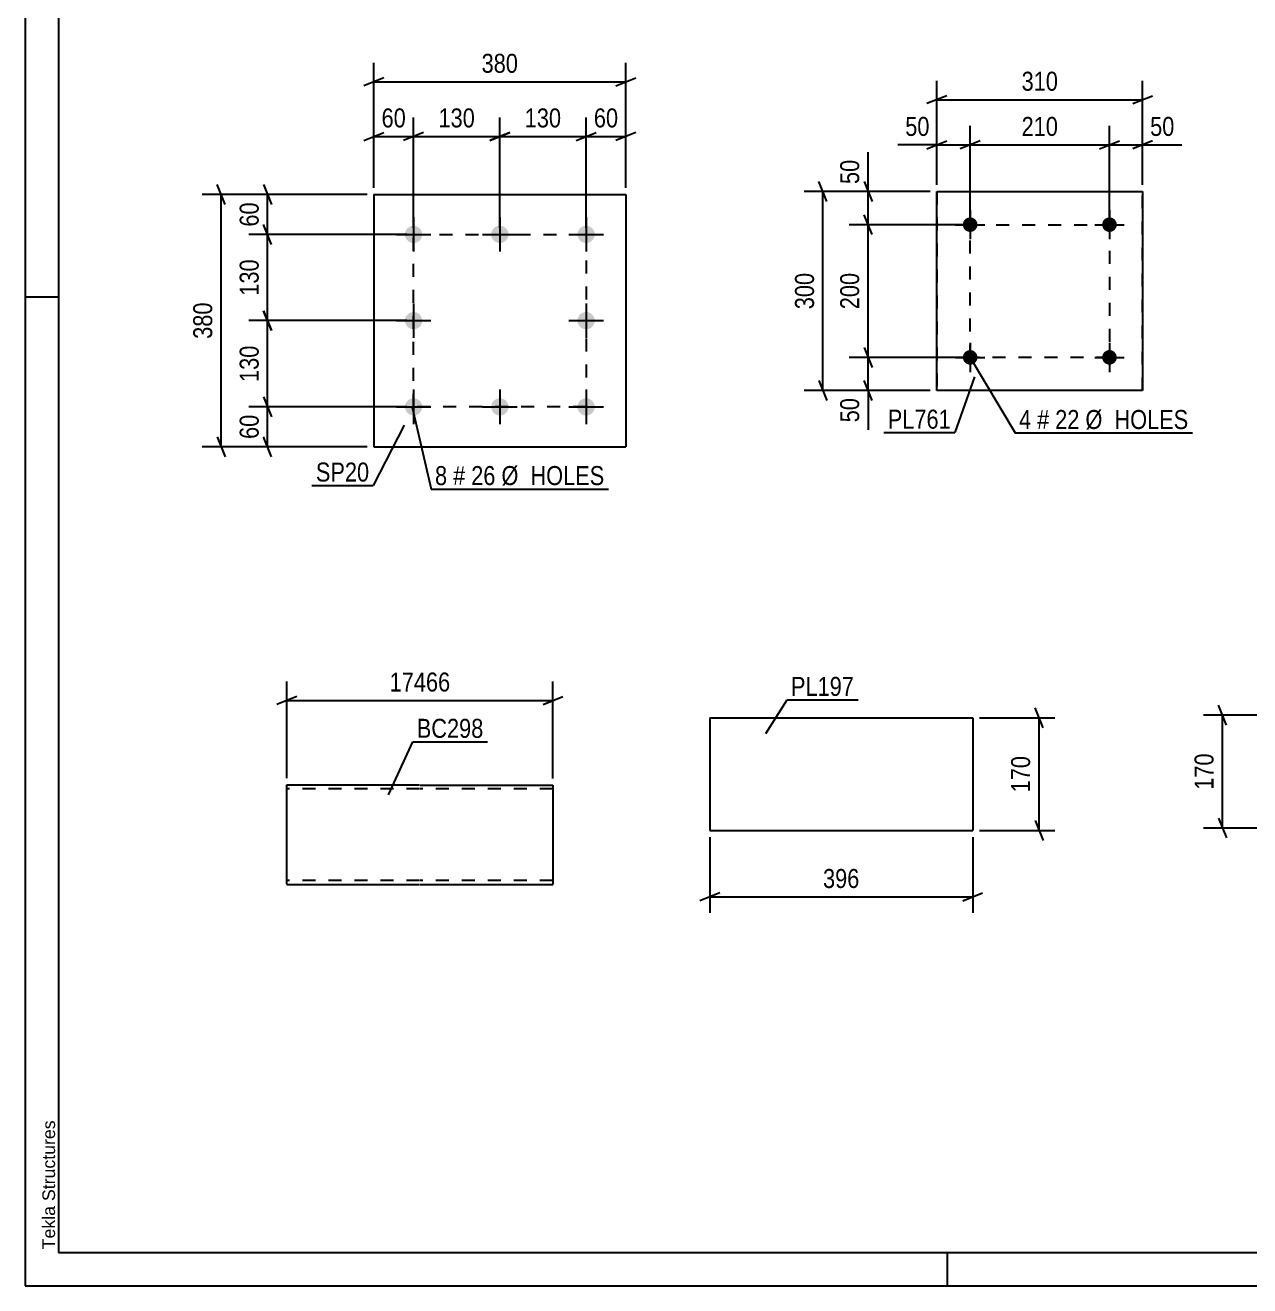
# Model space of a CAD drawing. Header units: millimetres. Extents: x 0 to 1189, y 0 to 841.
# Drawn here: x 0 to 184.6, y 0 to 190 of the extents above; entities that cross this region are included whole.
import ezdxf

# ---------------------------------------------------------------- set-up
doc = ezdxf.new("R2010")
doc.units = ezdxf.units.MM
doc.linetypes.add('DXK_LINE_DOT2', pattern=[3.9198, 1.9599, -1.9599])
doc.styles.add('Arial', font='ARIAL.TTF', dxfattribs={"height": 0.2})
doc.styles.add('Arial Narrow', font='ARIALN.TTF', dxfattribs={"height": 0.2})

# ---------------------------------------------------------------- blocks, each defined once
blk = doc.blocks.new('Unknown-203773696-1113')
at = {"color": 5, "linetype": 'Continuous'}
for p, q in [((0, 841), (0, 0)), ((5, 836), (5, 5)), ((5, 149), (0, 149)), ((5, 5), (1184, 5)), ((139, 0), (139, 5)), ((0, 0), (1189, 0))]:
    blk.add_line(p, q, dxfattribs=at)
at = {"color": 174, "linetype": 'Continuous', "style": 'Arial'}
blk.add_text('Tekla Structures', height=1.9102, rotation=90, dxfattribs=at).set_placement((4.5, 5.5))
blk = doc.blocks.new('Part-203773696-9700 - 9689')
at = {"color": 2, "linetype": 'Continuous'}
for p, q in [((39.45, 60.58), (39.45, 75.49)), ((39.45, 75.49), (59.45, 75.49)), ((59.55, 75.47), (79.55, 75.47)), ((79.55, 75.47), (79.55, 60.47)), ((39.45, 60.58), (39.45, 60.49)), ((39.45, 60.49), (59.45, 60.49)), ((59.55, 60.47), (79.55, 60.47))]:
    blk.add_line(p, q, dxfattribs=at)
at = {"color": 7, "linetype": 'DXK_LINE_DOT2'}
for p, q in [((59.45, 74.89), (39.45, 74.89)), ((79.55, 74.87), (59.55, 74.87)), ((79.55, 75.38), (79.55, 75.47)), ((39.45, 61.09), (39.45, 61.14)), ((59.45, 61.09), (39.45, 61.09)), ((79.55, 61.07), (59.55, 61.07)), ((79.55, 61.07), (79.55, 61.12))]:
    blk.add_line(p, q, dxfattribs=at)
blk = doc.blocks.new('Part-203773696-9602 - 9563')
at = {"color": 2, "linetype": 'Continuous'}
for p, q in [((52.54, 164.45), (52.54, 126.45)), ((52.54, 164.45), (90.54, 164.45)), ((90.54, 164.45), (90.54, 126.45)), ((52.54, 126.45), (90.54, 126.45))]:
    blk.add_line(p, q, dxfattribs=at)
blk = doc.blocks.new('Bolt-203773696-9597 - 9563')
at = {"linetype": 'Continuous'}
for points in [[(58.54, 159.75, -1), (58.54, 157.15, -1)], [(71.54, 159.75, -1), (71.54, 157.15, -1)], [(84.54, 159.75, -1), (84.54, 157.15, -1)], [(58.54, 146.75, -1), (58.54, 144.15, -1)], [(84.54, 146.75, -1), (84.54, 144.15, -1)], [(58.54, 133.75, -1), (58.54, 131.15, -1)], [(71.54, 133.75, -1), (71.54, 131.15, -1)], [(84.54, 133.75, -1), (84.54, 131.15, -1)]]:
    blk.add_hatch(color=1, dxfattribs=at).paths.add_polyline_path(points)
at = {"color": 1, "linetype": 'Continuous'}
for p, q in [((58.54, 161.05), (58.54, 155.85)), ((71.54, 161.05), (71.54, 155.85)), ((84.54, 161.05), (84.54, 155.85)), ((55.94, 158.45), (61.14, 158.45)), ((68.94, 158.45), (74.14, 158.45)), ((81.94, 158.45), (87.14, 158.45)), ((58.54, 148.05), (58.54, 142.85)), ((84.54, 148.05), (84.54, 142.85)), ((55.94, 145.45), (61.14, 145.45)), ((81.94, 145.45), (87.14, 145.45)), ((58.54, 135.05), (58.54, 129.85)), ((71.54, 135.05), (71.54, 129.85)), ((84.54, 135.05), (84.54, 129.85)), ((55.94, 132.45), (61.14, 132.45)), ((68.94, 132.45), (74.14, 132.45)), ((81.94, 132.45), (87.14, 132.45))]:
    blk.add_line(p, q, dxfattribs=at)
blk = doc.blocks.new('Part-203773696-2979 - 2963')
at = {"color": 2, "linetype": 'Continuous'}
for p, q in [((103.18, 85.6), (103.18, 68.6)), ((103.18, 85.6), (142.81, 85.6)), ((142.81, 85.6), (142.81, 68.6)), ((103.18, 68.6), (142.81, 68.6))]:
    blk.add_line(p, q, dxfattribs=at)
blk = doc.blocks.new('Part-203773696-2653 - 2637')
at = {"color": 2, "linetype": 'Continuous'}
for p, q in [((137.42, 134.91), (137.42, 164.91)), ((137.42, 164.91), (137.42, 164.91)), ((137.42, 164.91), (168.42, 164.91)), ((168.42, 164.91), (168.42, 134.91)), ((137.42, 134.91), (137.42, 134.91)), ((168.42, 134.91), (137.42, 134.91))]:
    blk.add_line(p, q, dxfattribs=at)
at = {"color": 7, "linetype": 'DXK_LINE_DOT2'}
for p, q in [((137.42, 164.91), (137.42, 134.91)), ((137.42, 164.91), (137.42, 164.91)), ((168.42, 134.91), (168.42, 164.91)), ((137.42, 134.91), (137.42, 134.91))]:
    blk.add_line(p, q, dxfattribs=at)
blk = doc.blocks.new('Bolt-203773696-2686 - 2637')
at = {"linetype": 'Continuous'}
for points in [[(141.32, 139.91), (141.35, 140.14), (141.42, 140.36), (141.53, 140.56), (141.69, 140.73), (141.87, 140.87), (142.08, 140.96), (142.31, 141.01), (142.54, 141.01), (142.76, 140.96), (142.97, 140.87), (143.16, 140.73), (143.31, 140.56), (143.43, 140.36), (143.5, 140.14), (143.52, 139.91), (143.5, 139.69), (143.43, 139.47), (143.31, 139.27), (143.16, 139.1), (142.97, 138.96), (142.76, 138.87), (142.54, 138.82), (142.31, 138.82), (142.08, 138.87), (141.87, 138.96), (141.69, 139.1), (141.53, 139.27), (141.42, 139.47), (141.35, 139.69)], [(162.32, 139.91), (162.35, 140.14), (162.42, 140.36), (162.53, 140.56), (162.69, 140.73), (162.87, 140.87), (163.08, 140.96), (163.31, 141.01), (163.54, 141.01), (163.76, 140.96), (163.97, 140.87), (164.16, 140.73), (164.31, 140.56), (164.43, 140.36), (164.5, 140.14), (164.52, 139.91), (164.5, 139.69), (164.43, 139.47), (164.31, 139.27), (164.16, 139.1), (163.97, 138.96), (163.76, 138.87), (163.54, 138.82), (163.31, 138.82), (163.08, 138.87), (162.87, 138.96), (162.69, 139.1), (162.53, 139.27), (162.42, 139.47), (162.35, 139.69)]]:
    blk.add_hatch(color=1, dxfattribs=at).paths.add_polyline_path(points)
at = {"color": 1, "linetype": 'Continuous'}
for p, q in [((142.42, 142.11), (142.42, 137.71)), ((163.42, 142.11), (163.42, 137.71)), ((140.22, 139.91), (144.62, 139.91)), ((161.22, 139.91), (165.62, 139.91))]:
    blk.add_line(p, q, dxfattribs=at)
blk = doc.blocks.new('Bolt-203773696-2691 - 2637')
at = {"linetype": 'Continuous'}
for points in [[(141.32, 159.91), (141.35, 160.14), (141.42, 160.36), (141.53, 160.56), (141.69, 160.73), (141.87, 160.87), (142.08, 160.96), (142.31, 161.01), (142.54, 161.01), (142.76, 160.96), (142.97, 160.87), (143.16, 160.73), (143.31, 160.56), (143.43, 160.36), (143.5, 160.14), (143.52, 159.91), (143.5, 159.69), (143.43, 159.47), (143.31, 159.27), (143.16, 159.1), (142.97, 158.96), (142.76, 158.87), (142.54, 158.82), (142.31, 158.82), (142.08, 158.87), (141.87, 158.96), (141.69, 159.1), (141.53, 159.27), (141.42, 159.47), (141.35, 159.69)], [(162.32, 159.91), (162.35, 160.14), (162.42, 160.36), (162.53, 160.56), (162.69, 160.73), (162.87, 160.87), (163.08, 160.96), (163.31, 161.01), (163.54, 161.01), (163.76, 160.96), (163.97, 160.87), (164.16, 160.73), (164.31, 160.56), (164.43, 160.36), (164.5, 160.14), (164.52, 159.91), (164.5, 159.69), (164.43, 159.47), (164.31, 159.27), (164.16, 159.1), (163.97, 158.96), (163.76, 158.87), (163.54, 158.82), (163.31, 158.82), (163.08, 158.87), (162.87, 158.96), (162.69, 159.1), (162.53, 159.27), (162.42, 159.47), (162.35, 159.69)]]:
    blk.add_hatch(color=1, dxfattribs=at).paths.add_polyline_path(points)
at = {"color": 1, "linetype": 'Continuous'}
for p, q in [((142.42, 162.11), (142.42, 157.71)), ((163.42, 162.11), (163.42, 157.71)), ((140.22, 159.91), (144.62, 159.91)), ((161.22, 159.91), (165.62, 159.91))]:
    blk.add_line(p, q, dxfattribs=at)
blk = doc.blocks.new('Rectangle-203773696-9675 - 9563')
at = {"color": 1, "linetype": 'DXK_LINE_DOT2'}
blk.add_lwpolyline([(58.54, 158.45), (84.54, 158.45), (84.54, 132.45), (58.54, 132.45), (58.54, 158.45)], close=True, dxfattribs=at)
blk = doc.blocks.new('Rectangle-203773696-2800 - 2637')
at = {"color": 1, "linetype": 'DXK_LINE_DOT2'}
blk.add_lwpolyline([(142.42, 159.91), (163.42, 159.91), (163.42, 139.91), (142.42, 139.91), (142.42, 159.91)], close=True, dxfattribs=at)
blk = doc.blocks.new('StraightDimension-203773696-9708 - 9689')
at = {"color": 7, "linetype": 'Continuous'}
for p, q in [((39.45, 76.49), (39.45, 91.06)), ((79.55, 76.47), (79.55, 91.06)), ((40.95, 88.81), (37.95, 87.61)), ((39.45, 88.21), (79.55, 88.21)), ((78.05, 87.61), (81.05, 88.81))]:
    blk.add_line(p, q, dxfattribs=at)
at = {"color": 0}
blk.add_wipeout([(64.67, 88.96), (64.67, 93.16), (54.33, 93.16), (54.33, 88.96)], dxfattribs=at)
at = {"color": 3, "style": 'Arial Narrow'}
blk.add_text('17466', height=2.863, dxfattribs=at).set_placement((54.93, 89.56))
blk = doc.blocks.new('StraightDimension-203773696-9618 - 9563')
at = {"color": 7, "linetype": 'Continuous'}
for p, q in [((35.94, 133.95), (37.14, 130.95)), ((57.54, 132.45), (33.69, 132.45)), ((36.54, 126.45), (36.54, 132.45)), ((37.14, 124.95), (35.94, 127.95)), ((51.54, 126.45), (33.69, 126.45))]:
    blk.add_line(p, q, dxfattribs=at)
at = {"color": 0}
blk.add_wipeout([(35.79, 131.88), (31.59, 131.88), (31.59, 127.02), (35.79, 127.02)], dxfattribs=at)
at = {"color": 3, "style": 'Arial Narrow'}
blk.add_text('60', height=2.863, rotation=90.0002, dxfattribs=at).set_placement((35.19, 127.62))
blk = doc.blocks.new('StraightDimension-203773696-9629 - 9563')
at = {"color": 7, "linetype": 'Continuous'}
for p, q in [((30.14, 162.95), (28.94, 165.95)), ((51.54, 164.45), (26.69, 164.45)), ((29.54, 126.45), (29.54, 164.45)), ((28.94, 127.95), (30.14, 124.95)), ((51.54, 126.45), (26.69, 126.45))]:
    blk.add_line(p, q, dxfattribs=at)
at = {"color": 0}
blk.add_wipeout([(28.79, 148.79), (24.59, 148.79), (24.59, 142.11), (28.79, 142.11)], dxfattribs=at)
at = {"color": 3, "style": 'Arial Narrow'}
blk.add_text('380', height=2.863, rotation=90.0002, dxfattribs=at).set_placement((28.19, 142.71))
blk = doc.blocks.new('StraightDimension-203773696-9604 - 9563')
at = {"color": 7, "linetype": 'Continuous'}
for p, q in [((35.94, 165.95), (37.14, 162.95)), ((51.54, 164.45), (33.69, 164.45)), ((36.54, 158.45), (36.54, 164.45)), ((37.14, 156.95), (35.94, 159.95)), ((57.54, 158.45), (33.69, 158.45))]:
    blk.add_line(p, q, dxfattribs=at)
at = {"color": 0}
blk.add_wipeout([(35.79, 163.88), (31.59, 163.88), (31.59, 159.02), (35.79, 159.02)], dxfattribs=at)
at = {"color": 3, "style": 'Arial Narrow'}
blk.add_text('60', height=2.863, rotation=90.0002, dxfattribs=at).set_placement((35.19, 159.62))
blk = doc.blocks.new('StraightDimension-203773696-9640 - 9563')
at = {"color": 7, "linetype": 'Continuous'}
for p, q in [((84.54, 159.45), (84.54, 176.07)), ((90.54, 165.45), (90.54, 176.07)), ((83.04, 172.62), (86.04, 173.82)), ((84.54, 173.22), (90.54, 173.22)), ((92.04, 173.82), (89.04, 172.62))]:
    blk.add_line(p, q, dxfattribs=at)
at = {"color": 0}
blk.add_wipeout([(89.97, 173.97), (89.97, 178.17), (85.11, 178.17), (85.11, 173.97)], dxfattribs=at)
at = {"color": 3, "style": 'Arial Narrow'}
blk.add_text('60', height=2.863, dxfattribs=at).set_placement((85.71, 174.57))
blk = doc.blocks.new('StraightDimension-203773696-17200 - 9563')
at = {"color": 7, "linetype": 'Continuous'}
for p, q in [((37.14, 143.95), (35.94, 146.95)), ((57.54, 145.45), (33.69, 145.45)), ((36.54, 132.45), (36.54, 145.45)), ((35.94, 133.95), (37.14, 130.95)), ((57.54, 132.45), (33.69, 132.45))]:
    blk.add_line(p, q, dxfattribs=at)
at = {"color": 0}
blk.add_wipeout([(35.79, 142.29), (31.59, 142.29), (31.59, 135.61), (35.79, 135.61)], dxfattribs=at)
at = {"color": 3, "style": 'Arial Narrow'}
blk.add_text('130', height=2.863, rotation=90.0002, dxfattribs=at).set_placement((35.19, 136.21))
blk = doc.blocks.new('StraightDimension-203773696-9654 - 9563')
at = {"color": 7, "linetype": 'Continuous'}
for p, q in [((52.54, 165.45), (52.54, 176.07)), ((58.54, 159.45), (58.54, 176.07)), ((51.04, 172.62), (54.04, 173.82)), ((52.54, 173.22), (58.54, 173.22)), ((60.04, 173.82), (57.04, 172.62))]:
    blk.add_line(p, q, dxfattribs=at)
at = {"color": 0}
blk.add_wipeout([(57.97, 173.97), (57.97, 178.17), (53.11, 178.17), (53.11, 173.97)], dxfattribs=at)
at = {"color": 3, "style": 'Arial Narrow'}
blk.add_text('60', height=2.863, dxfattribs=at).set_placement((53.71, 174.57))
blk = doc.blocks.new('StraightDimension-203773696-9665 - 9563')
at = {"color": 7, "linetype": 'Continuous'}
for p, q in [((52.54, 165.45), (52.54, 184.3)), ((90.54, 165.45), (90.54, 184.3)), ((54.04, 182.05), (51.04, 180.85)), ((52.54, 181.45), (90.54, 181.45)), ((89.04, 180.85), (92.04, 182.05))]:
    blk.add_line(p, q, dxfattribs=at)
at = {"color": 0}
blk.add_wipeout([(74.88, 182.2), (74.88, 186.4), (68.19, 186.4), (68.19, 182.2)], dxfattribs=at)
at = {"color": 3, "style": 'Arial Narrow'}
blk.add_text('380', height=2.863, dxfattribs=at).set_placement((68.79, 182.8))
blk = doc.blocks.new('StraightDimension-203773696-17202 - 9563')
at = {"color": 7, "linetype": 'Continuous'}
for p, q in [((37.14, 156.95), (35.94, 159.95)), ((57.54, 158.45), (33.69, 158.45)), ((36.54, 145.45), (36.54, 158.45)), ((35.94, 146.95), (37.14, 143.95)), ((57.54, 145.45), (33.69, 145.45))]:
    blk.add_line(p, q, dxfattribs=at)
at = {"color": 0}
blk.add_wipeout([(35.79, 155.29), (31.59, 155.29), (31.59, 148.61), (35.79, 148.61)], dxfattribs=at)
at = {"color": 3, "style": 'Arial Narrow'}
blk.add_text('130', height=2.863, rotation=90.0002, dxfattribs=at).set_placement((35.19, 149.21))
blk = doc.blocks.new('StraightDimension-203773696-17222 - 9563')
at = {"color": 7, "linetype": 'Continuous'}
for p, q in [((58.54, 159.45), (58.54, 176.07)), ((71.54, 159.45), (71.54, 176.07)), ((60.04, 173.82), (57.04, 172.62)), ((58.54, 173.22), (71.54, 173.22)), ((70.04, 172.62), (73.04, 173.82))]:
    blk.add_line(p, q, dxfattribs=at)
at = {"color": 0}
blk.add_wipeout([(68.38, 173.97), (68.38, 178.17), (61.69, 178.17), (61.69, 173.97)], dxfattribs=at)
at = {"color": 3, "style": 'Arial Narrow'}
blk.add_text('130', height=2.863, dxfattribs=at).set_placement((62.29, 174.57))
blk = doc.blocks.new('StraightDimension-203773696-17224 - 9563')
at = {"color": 7, "linetype": 'Continuous'}
for p, q in [((71.54, 159.45), (71.54, 176.07)), ((84.54, 159.45), (84.54, 176.07)), ((73.04, 173.82), (70.04, 172.62)), ((71.54, 173.22), (84.54, 173.22)), ((83.04, 172.62), (86.04, 173.82))]:
    blk.add_line(p, q, dxfattribs=at)
at = {"color": 0}
blk.add_wipeout([(81.38, 173.97), (81.38, 178.17), (74.69, 178.17), (74.69, 173.97)], dxfattribs=at)
at = {"color": 3, "style": 'Arial Narrow'}
blk.add_text('130', height=2.863, dxfattribs=at).set_placement((75.29, 174.57))
blk = doc.blocks.new('StraightDimension-203773696-3079 - 3050')
at = {"color": 7, "linetype": 'Continuous'}
for p, q in [((181.06, 84.49), (179.86, 87.49)), ((189.46, 85.99), (177.61, 85.99)), ((180.46, 68.99), (180.46, 85.99)), ((179.86, 70.49), (181.06, 67.49)), ((189.46, 68.99), (177.61, 68.99))]:
    blk.add_line(p, q, dxfattribs=at)
at = {"color": 0}
blk.add_wipeout([(179.71, 80.84), (175.51, 80.84), (175.51, 74.15), (179.71, 74.15)], dxfattribs=at)
at = {"color": 3, "style": 'Arial Narrow'}
blk.add_text('170', height=2.863, rotation=90.0002, dxfattribs=at).set_placement((179.11, 74.75))
blk = doc.blocks.new('StraightDimension-203773696-2982 - 2963')
at = {"color": 7, "linetype": 'Continuous'}
for p, q in [((103.18, 67.6), (103.18, 56.2)), ((142.81, 67.6), (142.81, 56.2)), ((104.68, 59.2), (101.68, 58)), ((141.31, 58), (144.31, 59.2)), ((103.18, 58.6), (142.81, 58.6))]:
    blk.add_line(p, q, dxfattribs=at)
at = {"color": 0}
blk.add_wipeout([(126.34, 59.35), (126.34, 63.55), (119.65, 63.55), (119.65, 59.35)], dxfattribs=at)
at = {"color": 3, "style": 'Arial Narrow'}
blk.add_text('396', height=2.863, dxfattribs=at).set_placement((120.25, 59.95))
blk = doc.blocks.new('StraightDimension-203773696-2993 - 2963')
at = {"color": 7, "linetype": 'Continuous'}
for p, q in [((143.81, 85.6), (155.21, 85.6)), ((153.41, 84.1), (152.21, 87.1)), ((152.81, 68.6), (152.81, 85.6)), ((143.81, 68.6), (155.21, 68.6)), ((152.21, 70.1), (153.41, 67.1))]:
    blk.add_line(p, q, dxfattribs=at)
at = {"color": 0}
blk.add_wipeout([(152.06, 80.45), (147.86, 80.45), (147.86, 73.76), (152.06, 73.76)], dxfattribs=at)
at = {"color": 3, "style": 'Arial Narrow'}
blk.add_text('170', height=2.863, rotation=90.0002, dxfattribs=at).set_placement((151.46, 74.36))
blk = doc.blocks.new('StraightDimension-203773696-2693 - 2637')
at = {"color": 7, "linetype": 'Continuous'}
for p, q in [((137.42, 165.91), (137.42, 174.79)), ((142.42, 160.91), (142.42, 174.79)), ((135.92, 171.34), (138.92, 172.54)), ((137.42, 171.94), (142.42, 171.94)), ((143.92, 172.54), (140.92, 171.34))]:
    blk.add_line(p, q, dxfattribs=at)
at = {"color": 0}
blk.add_wipeout([(136.9, 172.69), (136.9, 176.89), (132.04, 176.89), (132.04, 172.69)], dxfattribs=at)
at = {"color": 7, "linetype": 'Continuous'}
blk.add_line((137.42, 171.94), (131.52, 171.94), dxfattribs=at)
blk.add_line((137.42, 171.94), (131.52, 171.94), dxfattribs=at)
at = {"color": 3, "style": 'Arial Narrow'}
blk.add_text('50', height=2.863, dxfattribs=at).set_placement((132.64, 173.29))
blk = doc.blocks.new('StraightDimension-203773696-2736 - 2637')
at = {"color": 7, "linetype": 'Continuous'}
for p, q in [((137.42, 165.91), (137.42, 181.6)), ((168.42, 165.91), (168.42, 181.6)), ((138.92, 179.35), (135.92, 178.15)), ((137.42, 178.75), (168.42, 178.75)), ((166.92, 178.15), (169.92, 179.35))]:
    blk.add_line(p, q, dxfattribs=at)
at = {"color": 0}
blk.add_wipeout([(156.27, 179.5), (156.27, 183.7), (149.58, 183.7), (149.58, 179.5)], dxfattribs=at)
at = {"color": 3, "style": 'Arial Narrow'}
blk.add_text('310', height=2.863, dxfattribs=at).set_placement((150.18, 180.1))
blk = doc.blocks.new('StraightDimension-203773696-2706 - 2637')
at = {"color": 7, "linetype": 'Continuous'}
for p, q in [((142.42, 160.91), (142.42, 174.79)), ((163.42, 160.91), (163.42, 174.79)), ((143.92, 172.54), (140.92, 171.34)), ((142.42, 171.94), (163.42, 171.94)), ((161.92, 171.34), (164.92, 172.54))]:
    blk.add_line(p, q, dxfattribs=at)
at = {"color": 0}
blk.add_wipeout([(156.27, 172.69), (156.27, 176.89), (149.58, 176.89), (149.58, 172.69)], dxfattribs=at)
at = {"color": 3, "style": 'Arial Narrow'}
blk.add_text('210', height=2.863, dxfattribs=at).set_placement((150.18, 173.29))
blk = doc.blocks.new('StraightDimension-203773696-2722 - 2637')
at = {"color": 7, "linetype": 'Continuous'}
for p, q in [((163.42, 160.91), (163.42, 174.79)), ((168.42, 165.91), (168.42, 174.79)), ((161.92, 171.34), (164.92, 172.54)), ((163.42, 171.94), (168.42, 171.94)), ((169.92, 172.54), (166.92, 171.34))]:
    blk.add_line(p, q, dxfattribs=at)
at = {"color": 0}
blk.add_wipeout([(173.81, 172.69), (173.81, 176.89), (168.95, 176.89), (168.95, 172.69)], dxfattribs=at)
at = {"color": 7, "linetype": 'Continuous'}
blk.add_line((168.42, 171.94), (174.33, 171.94), dxfattribs=at)
blk.add_line((168.42, 171.94), (174.33, 171.94), dxfattribs=at)
at = {"color": 3, "style": 'Arial Narrow'}
blk.add_text('50', height=2.863, dxfattribs=at).set_placement((169.55, 173.29))
blk = doc.blocks.new('StraightDimension-203773696-2747 - 2637')
at = {"color": 7, "linetype": 'Continuous'}
for p, q in [((120.84, 163.41), (119.64, 166.41)), ((136.42, 164.91), (117.39, 164.91)), ((120.24, 134.91), (120.24, 164.91)), ((136.42, 134.91), (117.39, 134.91)), ((119.64, 136.41), (120.84, 133.41))]:
    blk.add_line(p, q, dxfattribs=at)
at = {"color": 0}
blk.add_wipeout([(119.49, 153.25), (115.29, 153.25), (115.29, 146.57), (119.49, 146.57)], dxfattribs=at)
at = {"color": 3, "style": 'Arial Narrow'}
blk.add_text('300', height=2.863, rotation=90.0002, dxfattribs=at).set_placement((118.89, 147.17))
blk = doc.blocks.new('StraightDimension-203773696-2758 - 2637')
at = {"color": 7, "linetype": 'Continuous'}
for p, q in [((126.45, 141.41), (127.65, 138.41)), ((141.42, 139.91), (124.2, 139.91)), ((127.05, 134.91), (127.05, 139.91)), ((136.42, 134.91), (124.2, 134.91)), ((127.65, 133.41), (126.45, 136.41))]:
    blk.add_line(p, q, dxfattribs=at)
at = {"color": 0}
blk.add_wipeout([(126.3, 134.39), (122.1, 134.39), (122.1, 129.53), (126.3, 129.53)], dxfattribs=at)
at = {"color": 7, "linetype": 'Continuous'}
blk.add_line((127.05, 134.91), (127.05, 129.01), dxfattribs=at)
blk.add_line((127.05, 134.91), (127.05, 129.01), dxfattribs=at)
at = {"color": 3, "style": 'Arial Narrow'}
blk.add_text('50', height=2.863, rotation=90.0002, dxfattribs=at).set_placement((125.7, 130.13))
blk = doc.blocks.new('StraightDimension-203773696-2771 - 2637')
at = {"color": 7, "linetype": 'Continuous'}
for p, q in [((141.42, 159.91), (124.2, 159.91)), ((127.65, 158.41), (126.45, 161.41)), ((127.05, 139.91), (127.05, 159.91)), ((126.45, 141.41), (127.65, 138.41)), ((141.42, 139.91), (124.2, 139.91))]:
    blk.add_line(p, q, dxfattribs=at)
at = {"color": 0}
blk.add_wipeout([(126.3, 153.26), (122.1, 153.26), (122.1, 146.57), (126.3, 146.57)], dxfattribs=at)
at = {"color": 3, "style": 'Arial Narrow'}
blk.add_text('200', height=2.863, rotation=90.0002, dxfattribs=at).set_placement((125.7, 147.17))
blk = doc.blocks.new('StraightDimension-203773696-2787 - 2637')
at = {"color": 7, "linetype": 'Continuous'}
for p, q in [((126.45, 166.41), (127.65, 163.41)), ((136.42, 164.91), (124.2, 164.91)), ((127.05, 159.91), (127.05, 164.91)), ((141.42, 159.91), (124.2, 159.91)), ((127.65, 158.41), (126.45, 161.41))]:
    blk.add_line(p, q, dxfattribs=at)
at = {"color": 0}
blk.add_wipeout([(126.3, 170.29), (122.1, 170.29), (122.1, 165.44), (126.3, 165.44)], dxfattribs=at)
at = {"color": 7, "linetype": 'Continuous'}
blk.add_line((127.05, 164.91), (127.05, 170.82), dxfattribs=at)
blk.add_line((127.05, 164.91), (127.05, 170.82), dxfattribs=at)
at = {"color": 3, "style": 'Arial Narrow'}
blk.add_text('50', height=2.863, rotation=90.0002, dxfattribs=at).set_placement((125.7, 166.04))
blk = doc.blocks.new('Mark-203773696-9696 - 9689')
at = {"color": 0}
blk.add_wipeout([(69.07, 82.58), (69.07, 85.58), (59.02, 85.58), (59.02, 82.58)], dxfattribs=at)
blk.add_wipeout([(69.07, 82.58), (69.07, 85.58), (59.02, 85.58), (59.02, 82.58)], dxfattribs=at)
at = {"color": 30, "linetype": 'Continuous'}
for p, q in [((54.75, 74.01), (58.42, 81.98)), ((58.42, 81.98), (69.67, 81.98))]:
    blk.add_line(p, q, dxfattribs=at)
at = {"color": 3, "style": 'Arial Narrow'}
blk.add_text('BC298', height=2.863, dxfattribs=at).set_placement((59.02, 82.58))
blk = doc.blocks.new('Mark-203773696-9593 - 9563')
at = {"color": 0}
blk.add_wipeout([(63.6, 120.67), (63.6, 123.67), (61.77, 123.67), (61.77, 120.67)], dxfattribs=at)
blk.add_wipeout([(63.6, 120.67), (63.6, 123.67), (61.77, 123.67), (61.77, 120.67)], dxfattribs=at)
at = {"color": 7, "linetype": 'Continuous'}
blk.add_line((58.33, 132.39), (61.17, 120.07), dxfattribs=at)
at = {"color": 3, "style": 'Arial Narrow'}
blk.add_text('8', height=2.86, dxfattribs=at).set_placement((61.77, 120.67))
at = {"color": 0}
blk.add_wipeout([(66.32, 120.67), (66.32, 123.67), (64.5, 123.67), (64.5, 120.67)], dxfattribs=at)
blk.add_wipeout([(66.32, 120.67), (66.32, 123.67), (64.5, 123.67), (64.5, 120.67)], dxfattribs=at)
blk.add_wipeout([(70.88, 120.67), (70.88, 123.67), (67.22, 123.67), (67.22, 120.67)], dxfattribs=at)
blk.add_wipeout([(70.88, 120.67), (70.88, 123.67), (67.22, 123.67), (67.22, 120.67)], dxfattribs=at)
at = {"color": 3, "style": 'Arial Narrow'}
for s, height, p in [('#', 2.86, (64.5, 120.67)), ('26', 2.863, (67.22, 120.67))]:
    blk.add_text(s, height=height, dxfattribs=at).set_placement(p)
at = {"color": 0}
blk.add_wipeout([(87.31, 120.67), (87.31, 123.67), (71.78, 123.67), (71.78, 120.67)], dxfattribs=at)
blk.add_wipeout([(87.31, 120.67), (87.31, 123.67), (71.78, 123.67), (71.78, 120.67)], dxfattribs=at)
at = {"color": 7, "linetype": 'Continuous'}
blk.add_line((61.17, 120.07), (87.91, 120.07), dxfattribs=at)
at = {"color": 3, "style": 'Arial Narrow'}
blk.add_text('Ø  HOLES', height=2.863, dxfattribs=at).set_placement((71.78, 120.67))
blk = doc.blocks.new('Mark-203773696-9598 - 9563')
at = {"color": 0}
blk.add_wipeout([(51.85, 121.2), (51.85, 124.2), (43.81, 124.2), (43.81, 121.2)], dxfattribs=at)
blk.add_wipeout([(51.85, 121.2), (51.85, 124.2), (43.81, 124.2), (43.81, 121.2)], dxfattribs=at)
at = {"color": 30, "linetype": 'Continuous'}
for p in [(57.14, 129.72), (43.21, 120.6)]:
    blk.add_line(p, (52.45, 120.6), dxfattribs=at)
at = {"color": 3, "style": 'Arial Narrow'}
blk.add_text('SP20', height=2.863, dxfattribs=at).set_placement((43.81, 121.2))
blk = doc.blocks.new('Mark-203773696-2975 - 2963')
at = {"color": 0}
blk.add_wipeout([(124.93, 88.9), (124.93, 91.9), (115.42, 91.9), (115.42, 88.9)], dxfattribs=at)
blk.add_wipeout([(124.93, 88.9), (124.93, 91.9), (115.42, 91.9), (115.42, 88.9)], dxfattribs=at)
at = {"color": 30, "linetype": 'Continuous'}
for p, q in [((111.61, 83.22), (114.82, 88.3)), ((114.82, 88.3), (125.53, 88.3))]:
    blk.add_line(p, q, dxfattribs=at)
at = {"color": 3, "style": 'Arial Narrow'}
blk.add_text('PL197', height=2.863, dxfattribs=at).set_placement((115.42, 88.9))
blk = doc.blocks.new('Mark-203773696-2649 - 2637')
at = {"color": 0}
blk.add_wipeout([(139.51, 129.17), (139.51, 132.17), (130.01, 132.17), (130.01, 129.17)], dxfattribs=at)
blk.add_wipeout([(139.51, 129.17), (139.51, 132.17), (130.01, 132.17), (130.01, 129.17)], dxfattribs=at)
at = {"color": 30, "linetype": 'Continuous'}
for p in [(143.06, 136.96), (129.41, 128.57)]:
    blk.add_line(p, (140.11, 128.57), dxfattribs=at)
at = {"color": 3, "style": 'Arial Narrow'}
blk.add_text('PL761', height=2.863, dxfattribs=at).set_placement((130.01, 129.17))
blk = doc.blocks.new('MarkSet-203773696-2847 - 2637')
at = {"color": 0}
blk.add_wipeout([(151.62, 129.12), (151.62, 132.12), (149.79, 132.12), (149.79, 129.12)], dxfattribs=at)
blk.add_wipeout([(151.62, 129.12), (151.62, 132.12), (149.79, 132.12), (149.79, 129.12)], dxfattribs=at)
at = {"color": 7, "linetype": 'Continuous'}
blk.add_line((142.42, 139.91), (149.19, 128.52), dxfattribs=at)
at = {"color": 3, "style": 'Arial Narrow'}
blk.add_text('4', height=2.86, dxfattribs=at).set_placement((149.79, 129.12))
at = {"color": 0}
blk.add_wipeout([(154.34, 129.12), (154.34, 132.12), (152.52, 132.12), (152.52, 129.12)], dxfattribs=at)
blk.add_wipeout([(154.34, 129.12), (154.34, 132.12), (152.52, 132.12), (152.52, 129.12)], dxfattribs=at)
blk.add_wipeout([(158.9, 129.12), (158.9, 132.12), (155.24, 132.12), (155.24, 129.12)], dxfattribs=at)
blk.add_wipeout([(158.9, 129.12), (158.9, 132.12), (155.24, 132.12), (155.24, 129.12)], dxfattribs=at)
at = {"color": 3, "style": 'Arial Narrow'}
for s, height, p in [('#', 2.86, (152.52, 129.12)), ('22', 2.863, (155.24, 129.12))]:
    blk.add_text(s, height=height, dxfattribs=at).set_placement(p)
at = {"color": 0}
blk.add_wipeout([(175.33, 129.12), (175.33, 132.12), (159.8, 132.12), (159.8, 129.12)], dxfattribs=at)
blk.add_wipeout([(175.33, 129.12), (175.33, 132.12), (159.8, 132.12), (159.8, 129.12)], dxfattribs=at)
at = {"color": 7, "linetype": 'Continuous'}
blk.add_line((149.19, 128.52), (175.93, 128.52), dxfattribs=at)
at = {"color": 3, "style": 'Arial Narrow'}
blk.add_text('Ø  HOLES', height=2.863, dxfattribs=at).set_placement((159.8, 129.12))

msp = doc.modelspace()

# ---------------------------------------------------------------- block references
for name in ['Unknown-203773696-1113', 'Part-203773696-9602 - 9563', 'Part-203773696-2653 - 2637', 'Bolt-203773696-2691 - 2637', 'Bolt-203773696-9597 - 9563', 'Rectangle-203773696-2800 - 2637', 'Rectangle-203773696-9675 - 9563', 'Bolt-203773696-2686 - 2637', 'Part-203773696-2979 - 2963', 'Part-203773696-9700 - 9689']:
    msp.add_blockref(name, (0, 0))

# ---------------------------------------------------------------- next in the draw order: block references
for name in ['StraightDimension-203773696-9640 - 9563', 'StraightDimension-203773696-2693 - 2637', 'StraightDimension-203773696-9618 - 9563', 'StraightDimension-203773696-9708 - 9689', 'Mark-203773696-2975 - 2963', 'StraightDimension-203773696-3079 - 3050', 'StraightDimension-203773696-2982 - 2963']:
    msp.add_blockref(name, (0, 0))

# ---------------------------------------------------------------- next in the draw order: block references
for name in ['StraightDimension-203773696-2736 - 2637', 'StraightDimension-203773696-9629 - 9563', 'Mark-203773696-9696 - 9689', 'StraightDimension-203773696-2993 - 2963']:
    msp.add_blockref(name, (0, 0))

# ---------------------------------------------------------------- next in the draw order: block references
for name in ['StraightDimension-203773696-2706 - 2637', 'StraightDimension-203773696-9604 - 9563', 'StraightDimension-203773696-2747 - 2637', 'StraightDimension-203773696-17200 - 9563', 'Mark-203773696-9598 - 9563']:
    msp.add_blockref(name, (0, 0))

# ---------------------------------------------------------------- next in the draw order: block references
for name in ['StraightDimension-203773696-9654 - 9563', 'StraightDimension-203773696-2722 - 2637', 'StraightDimension-203773696-2758 - 2637', 'Mark-203773696-9593 - 9563']:
    msp.add_blockref(name, (0, 0))

# ---------------------------------------------------------------- next in the draw order: block references
for name in ['StraightDimension-203773696-9665 - 9563', 'StraightDimension-203773696-17202 - 9563', 'StraightDimension-203773696-2771 - 2637', 'Mark-203773696-2649 - 2637']:
    msp.add_blockref(name, (0, 0))

# ---------------------------------------------------------------- next in the draw order: block references
for name in ['StraightDimension-203773696-17222 - 9563', 'StraightDimension-203773696-2787 - 2637', 'MarkSet-203773696-2847 - 2637']:
    msp.add_blockref(name, (0, 0))

# ---------------------------------------------------------------- next in the draw order: block references
msp.add_blockref('StraightDimension-203773696-17224 - 9563', (0, 0))

doc.saveas('drawing.dxf')
